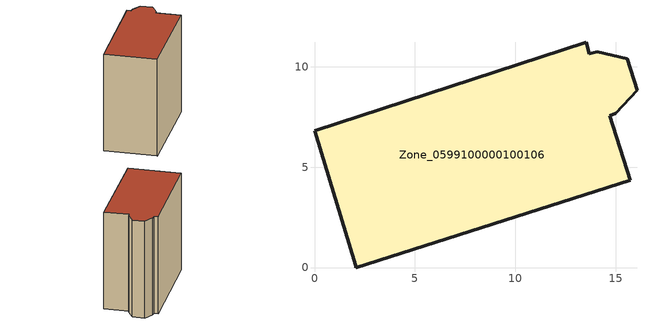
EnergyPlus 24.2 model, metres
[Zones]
Zone_0599100000100106
 floor ground (C_G): 16.07,8.82 15.01,7.69 14.71,7.57 15.72,4.35 2.06,0 2.06,0.1 0,6.81 13.53,11.21 13.69,10.64 14.08,10.74 15.57,10.39 z0
 wall outside (C_F): 2.06,0 15.72,4.35 14.71,7.57 15.01,7.69 16.07,8.82 15.57,10.39 14.08,10.74 13.69,10.64 13.53,11.21 0,6.81 2.06,0.1 2.06,0 z0:13.64
 roof outside (C_R): 14.08,10.74 13.69,10.64 13.53,11.21 0,6.81 2.06,0.1 2.06,0 15.72,4.35 14.71,7.57 15.01,7.69 16.07,8.82 15.57,10.39 z13.64
[BUILDING]
Pand.0599100000100106: North Axis=0; Terrain=City; Loads Convergence Tolerance Value=0.04; Temperature Convergence Tolerance Value=0.4; Solar Distribution=FullExterior; Maximum Number of Warmup Days=25; Minimum Number of Warmup Days=1
[Site:Location]
Rotterdam.The.Hague.AP_ZH_NLD Design_Conditions: Latitude=51.96; Longitude=4.45; Time Zone=1; Elevation=-4.5
[SITE:GROUNDTEMPERATURE:BUILDINGSURFACE]
18, 18, 18, 18, 18, 18, 18, 18, 18, 18, 18, 18
[MATERIAL] Thermal Absorptance=0.9; Solar Absorptance=0.7; Visible Absorptance=0.7
Name | Roughness | Thickness | Conductivity | Density | Specific Heat
G.TI.1946 | MediumSmooth | 0.15 | 1 | 540 | 1210
F.TI.1946 | Rough | 0.3 | 0.857143 | 1920 | 840
R.TI.1946 | MediumRough | 0.2 | 0.1 | 1500 | 1000
[CONSTRUCTION]
C_G: G.TI.1946
C_F: F.TI.1946
C_R: R.TI.1946
[ZONE]
Zone_0599100000100106: Type=1; Multiplier=1; Ceiling Height=Autocalculate; Volume=Autocalculate; Floor Area=autocalculate; Part of Total Floor Area=Yes
[ZONEINFILTRATION:DESIGNFLOWRATE]
Infil_Zone_0599100000100106: Zone or ZoneList or Space or SpaceList=Zone_0599100000100106; Schedule=AlwaysOn; Design Flow Rate Calculation Method=Flow/Area; Flow Rate per Floor Area=0.003; Constant Term Coefficient=1; Temperature Term Coefficient=0; Velocity Term Coefficient=0; Velocity Squared Term Coefficient=0
[HVACTEMPLATE:ZONE:IDEALLOADSAIRSYSTEM]
Zone_0599100000100106: Maximum Heating Supply Air Temperature=50; Minimum Cooling Supply Air Temperature=13; Maximum Heating Supply Air Humidity Ratio=0.0156; Minimum Cooling Supply Air Humidity Ratio=0.0077; Heating Limit=NoLimit; Cooling Limit=NoLimit; Dehumidification Control Type=ConstantSensibleHeatRatio; Cooling Sensible Heat Ratio=0.7; Dehumidification Setpoint=60; Humidification Control Type=None; Humidification Setpoint=30; Outdoor Air Method=None; Outdoor Air Flow Rate per Person=0.00944; Outdoor Air Flow Rate per Zone Floor Area=0; Outdoor Air Flow Rate per Zone=0; Demand Controlled Ventilation Type=None; Outdoor Air Economizer Type=NoEconomizer; Heat Recovery Type=None; Sensible Heat Recovery Effectiveness=0.7; Latent Heat Recovery Effectiveness=0.65
[ZONECONTROL:THERMOSTAT]
ThermostatControl_Zone_0599100000100106: Zone or ZoneList=Zone_0599100000100106; Control Type Schedule=DualSetpointControlType; Control 1=Thermostat_Zone_0599100000100106; Temperature Difference Between Cutout And Setpoint=0
[THERMOSTATSETPOINT:DUALSETPOINT]
Thermostat_Zone_0599100000100106: Heating Setpoint Temperature Schedule=HeatingSetpoint_Zone_0599100000100106; Cooling Setpoint Temperature Schedule=CoolingSetpoint_Zone_0599100000100106
[SCHEDULE:COMPACT]
HeatingSetpoint_Zone_0599100000100106: Through: 12/31, For: AllDays, Until: 24:00, 21
CoolingSetpoint_Zone_0599100000100106: Through: 12/31, For: AllDays, Until: 24:00, 24
DualSetpointControlType: Through: 12/31, For: AllDays, Until: 24:00, 4
AlwaysOn: Through: 12/31, For: AllDays, Until: 24:00, 1
